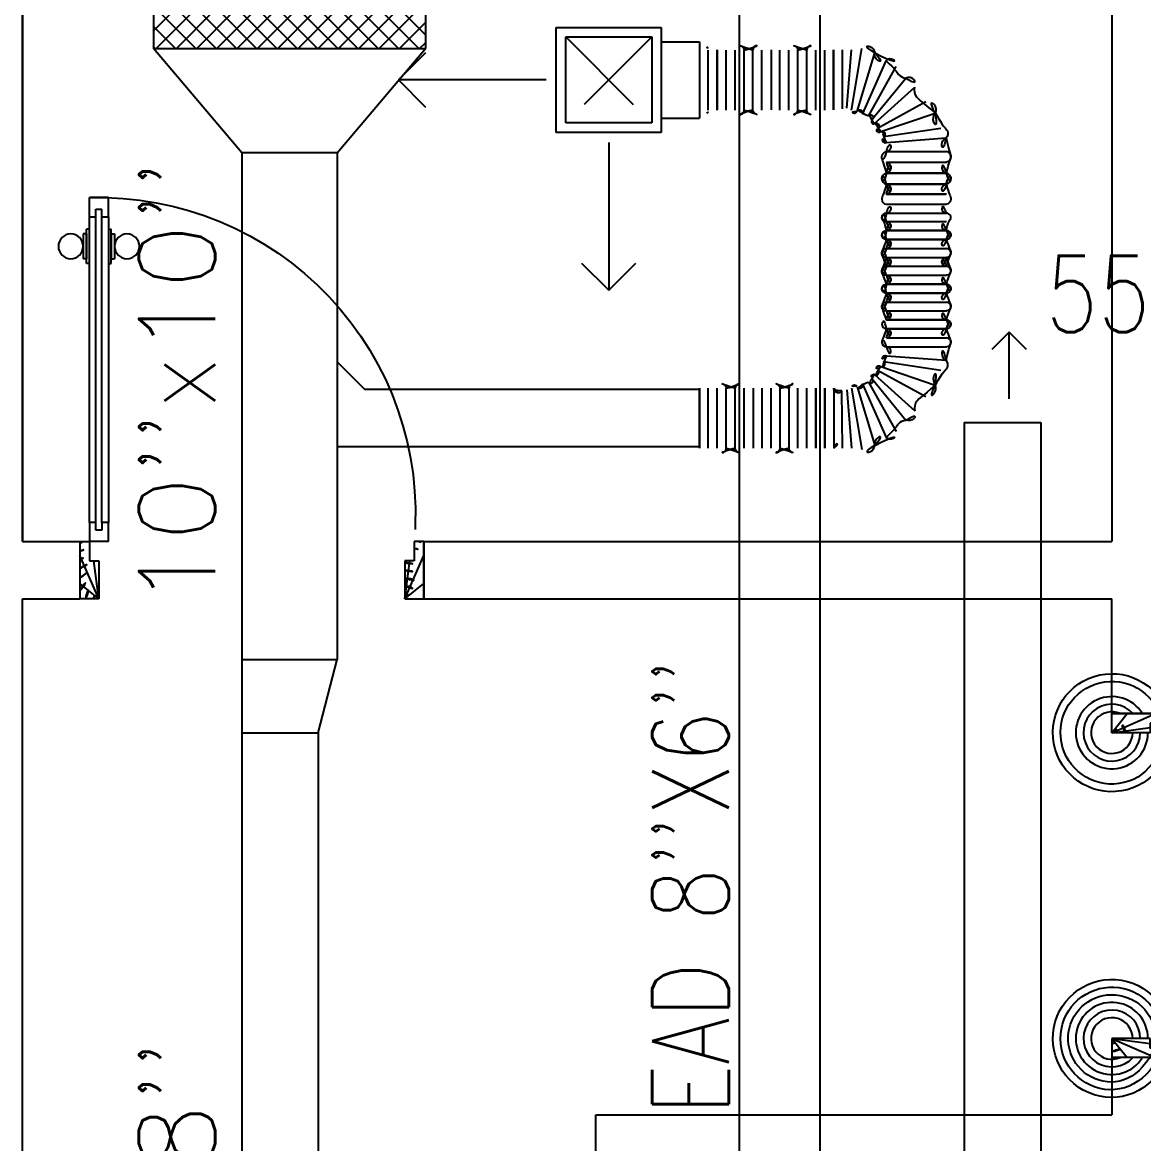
# Model space of a CAD drawing. Extents: x 417866230.2 to 417866327.8, y 43498045.5 to 43498135.4.
# Drawn here: x 417866263.472 to 417866266.405, y 43498117.178 to 43498120.112 of the extents above; entities that cross this region are included whole.
import ezdxf

# ---------------------------------------------------------------- set-up
doc = ezdxf.new("R2010")
doc.units = 0
doc.header["$MEASUREMENT"] = 0
doc.linetypes.add('HIDDEN', pattern=[0.375, 0.25, -0.125])
doc.layers.get('0').update_dxf_attribs({"linetype": 'CONTINUOUS'})
for name, color, linetype in [('DOOR', 9, 'CONTINUOUS'), ('DOOR-DIM', 9, 'CONTINUOUS'), ('DUCT', 6, 'CONTINUOUS'), ('EXDUCT', 10, 'CONTINUOUS'), ('FCU', 6, 'CONTINUOUS'), ('M-AC-FLEX', 3, 'CONTINUOUS'), ('M-EGU.', 2, 'CONTINUOUS'), ('SCD', 2, 'CONTINUOUS'), ('WALL', 4, 'CONTINUOUS')]:
    doc.layers.add(name, color=color, linetype=linetype)
doc.styles.add('ROMANS', font='ROMANS.shx', dxfattribs={"width": 0.6})

# ---------------------------------------------------------------- blocks, each defined once
blk = doc.blocks.new('DOOR90')
at = {"layer": 'DOOR', "color": 7, "linetype": 'ByBlock'}
for p, q in [((-150, 0), (0, 0)), ((-150, 0), (-150, -25)), ((0, -50), (-113.7, 0)), ((0, -50), (-40.1, 0)), ((0, -50), (0, 0)), ((-1000, -25), (-1050, -25)), ((-1050, -75), (-1050, -25)), ((-1050, -25), (-1050, -75)), ((-1000, -25), (-1000, -42)), ((-877.6, -17.8), (-967.6, -17.8)), ((-967.6, -25), (-967.6, -17.8)), ((-955, -8.8), (-890.2, -8.8)), ((-955, -17.8), (-955, -8.8)), ((-955, -17.8), (-890.2, -17.8)), ((-890.2, -17.8), (-890.2, -8.8)), ((-877.6, -25), (-877.6, -17.8)), ((-200, -25), (-150, -25)), ((-200, -42), (-200, -25)), ((-150, -25), (-100, -25)), ((-150, -75), (-150, -25)), ((-100, -25), (-100, -50)), ((-1000, -42), (-1020, -42)), ((-1020, -42), (-1020, -58)), ((-1000, -58), (-1020, -58)), ((-1000, -58), (-1000, -75)), ((-180, -42), (-200, -42)), ((-200, -58), (-180, -58)), ((-200, -75), (-200, -58)), ((-180, -58), (-180, -42)), ((0, -50), (-100, -36.6)), ((-100, -50), (0, -50)), ((-1000, -75), (-1050, -75)), ((-967.6, -75), (-967.6, -82.2)), ((-877.6, -82.2), (-967.6, -82.2)), ((-955, -82.2), (-890.2, -82.2)), ((-955, -82.2), (-955, -91.2)), ((-890.2, -82.2), (-890.2, -91.2)), ((-877.6, -75), (-877.6, -82.2)), ((-150, -75), (-200, -75)), ((-955, -91.2), (-890.2, -91.2)), ((0, -850), (-113.7, -900)), ((-100, -875), (-100, -850)), ((0, -850), (-100, -863.4)), ((-100, -850), (0, -850)), ((0, -850), (-40.1, -900)), ((0, -850), (0, -900)), ((-150, -875), (-100, -875)), ((-150, -900), (-150, -875)), ((-150, -900), (0, -900)), ((0, -900), (-150, -900))]:
    blk.add_line(p, q, dxfattribs=at)
at = {"layer": 'DOOR', "linetype": 'ByBlock'}
for p, q in [((-200, -25), (-1000, -25)), ((-200, -42), (-1000, -42)), ((-200, -58), (-1000, -58)), ((-1000, -75), (-200, -75))]:
    blk.add_line(p, q, dxfattribs=at)
at = {"layer": 'DOOR', "color": 7, "linetype": 'ByBlock'}
for centre in [(-922.6, 23.5), (-922.6, -123.5)]:
    blk.add_circle(centre, 32.4, dxfattribs=at)
for centre, radius, start, end in [((0, -50), 154.4, 161.1053, 166.2858), ((0, -50), 94.4, 148.0182, 180), ((0, -50), 134.4, 158.1598, 169.28), ((0, -50), 114.4, 154.0838, 167.3774), ((0, -50), 74.4, 137.7764, 180), ((0, -50), 54.4, 113.2074, 180), ((0, -50), 34.4, 90, 180), ((0, -50), 14.4, 90, 180), ((0, -850), 94.4, 180, 211.9818), ((0, -850), 74.4, 180, 222.2236), ((0, -850), 54.4, 180, 246.7926), ((0, -850), 34.4, 180, 270), ((0, -850), 14.4, 180, 270), ((0, -850), 134.4, 190.72, 201.8402), ((0, -850), 154.4, 193.7142, 198.8947)]:
    blk.add_arc(centre, radius, start, end, dxfattribs=at)
at = {"layer": 'DOOR', "linetype": 'HIDDEN', "ltscale": 0.5}
blk.add_arc((-222.2, -50), 828.2, 178.2701, 275.003, dxfattribs=at)
blk = doc.blocks.new('*X118')
at = {"color": 0}
for p, q in [((23911.7, -1650.2), (23966, -1595.9)), ((23911.7, -1597.2), (23912.9, -1595.9)), ((23919, -1695.9), (24019, -1595.9)), ((24022.8, -1695.9), (23922.8, -1595.9)), ((23972, -1695.9), (24072, -1595.9)), ((24075.9, -1695.9), (23975.9, -1595.9)), ((24025.1, -1695.9), (24125.1, -1595.9)), ((24128.9, -1695.9), (24028.9, -1595.9)), ((24078.1, -1695.9), (24178.1, -1595.9)), ((24181.9, -1695.9), (24081.9, -1595.9)), ((24131.1, -1695.9), (24231.1, -1595.9)), ((24235, -1695.9), (24135, -1595.9)), ((24184.2, -1695.9), (24284.2, -1595.9)), ((24288, -1695.9), (24188, -1595.9)), ((24237.2, -1695.9), (24337.2, -1595.9)), ((24341, -1695.9), (24241, -1595.9)), ((24290.2, -1695.9), (24390.2, -1595.9)), ((24394.1, -1695.9), (24294.1, -1595.9)), ((24343.3, -1695.9), (24443.3, -1595.9)), ((24447.1, -1695.9), (24347.1, -1595.9)), ((24396.3, -1695.9), (24496.3, -1595.9)), ((24500.1, -1695.9), (24400.1, -1595.9)), ((24449.3, -1695.9), (24549.3, -1595.9)), ((24553.2, -1695.9), (24453.2, -1595.9)), ((24502.4, -1695.9), (24602.4, -1595.9)), ((24606.2, -1695.9), (24506.2, -1595.9)), ((24623.7, -1660.4), (24559.2, -1595.9)), ((24623.7, -1607.4), (24612.3, -1595.9)), ((23969.8, -1695.9), (23911.7, -1637.8)), ((24555.4, -1695.9), (24623.7, -1627.6)), ((23916.8, -1695.9), (23911.7, -1690.9)), ((24608.4, -1695.9), (24623.7, -1680.7))]:
    blk.add_line(p, q, dxfattribs=at)

msp = doc.modelspace()

# ---------------------------------------------------------------- linework, layer by layer
at = {"layer": 'DUCT'}
for p, q in [((417866264.0456, 43498119.7705), (417866263.8146, 43498120.0432)), ((417866264.2956, 43498119.7705), (417866264.5266, 43498120.0432)), ((417866264.2956, 43498119.7705), (417866264.0456, 43498119.7705)), ((417866265.9359, 43498119.0649), (417866265.9359, 43498111.0141)), ((417866265.9359, 43498119.0649), (417866266.1359, 43498119.0649)), ((417866266.1359, 43498119.0649), (417866266.1359, 43498111.0141))]:
    msp.add_line(p, q, dxfattribs=at)
at = {"layer": 'DUCT', "linetype": 'Continuous'}
for p, q in [((417866264.0456, 43498119.7705), (417866264.0456, 43498116.2791)), ((417866264.2956, 43498119.7705), (417866264.2956, 43498118.4444)), ((417866264.2956, 43498119.2231), (417866264.3675, 43498119.1511)), ((417866265.243, 43498119.1511), (417866264.3675, 43498119.1511)), ((417866265.243, 43498119.0011), (417866265.243, 43498119.1511)), ((417866265.243, 43498119.0011), (417866264.2956, 43498119.0011)), ((417866264.0456, 43498118.4444), (417866264.2956, 43498118.4444)), ((417866264.2456, 43498118.2526), (417866264.2956, 43498118.4444)), ((417866264.0456, 43498118.2526), (417866264.2456, 43498118.2526)), ((417866264.2456, 43498118.2526), (417866264.2456, 43498116.2791))]:
    msp.add_line(p, q, dxfattribs=at)
at = {"layer": 'EXDUCT', "linetype": 'Continuous'}
for p, q in [((417866265.5579, 43498121.0543), (417866265.5579, 43498112.4316)), ((417866265.3479, 43498112.4316), (417866265.3479, 43498120.9543))]:
    msp.add_line(p, q, dxfattribs=at)
at = {"layer": 'FCU', "color": 3}
for p, q in [((417866263.8146, 43498120.1682), (417866263.8146, 43498120.0432)), ((417866264.5266, 43498120.1682), (417866264.5266, 43498120.0432)), ((417866263.8146, 43498120.0432), (417866264.5266, 43498120.0432))]:
    msp.add_line(p, q, dxfattribs=at)
at = {"layer": 'M-AC-FLEX', "color": 11}
for p, q in [((417866265.2661, 43498119.8822), (417866265.2661, 43498120.0392)), ((417866265.2661, 43498119.8822), (417866265.2661, 43498120.0392)), ((417866265.2661, 43498119.8822), (417866265.2661, 43498120.0392)), ((417866265.2661, 43498119.8822), (417866265.2661, 43498120.0392)), ((417866265.2661, 43498119.8822), (417866265.2661, 43498120.0392)), ((417866265.2661, 43498119.8822), (417866265.2661, 43498120.0392)), ((417866265.2661, 43498119.8822), (417866265.2661, 43498120.0392)), ((417866265.2661, 43498119.8822), (417866265.2661, 43498120.0392)), ((417866265.2896, 43498119.8824), (417866265.2896, 43498120.0394)), ((417866265.2896, 43498120.0394), (417866265.2896, 43498119.8824)), ((417866265.2896, 43498119.8822), (417866265.2896, 43498120.0392)), ((417866265.3126, 43498119.8822), (417866265.3126, 43498120.0392)), ((417866265.3361, 43498119.8822), (417866265.3361, 43498120.0392)), ((417866265.3596, 43498119.8822), (417866265.3596, 43498120.0392)), ((417866265.3596, 43498119.8822), (417866265.3596, 43498120.0392)), ((417866265.3596, 43498119.8822), (417866265.3596, 43498120.0392)), ((417866265.3596, 43498119.8822), (417866265.3596, 43498120.0392)), ((417866265.3596, 43498119.8822), (417866265.3596, 43498120.0392)), ((417866265.3596, 43498119.8822), (417866265.3596, 43498120.0392)), ((417866265.3596, 43498119.8822), (417866265.3596, 43498120.0392)), ((417866265.3596, 43498119.8822), (417866265.3596, 43498120.0392)), ((417866265.383, 43498119.8822), (417866265.383, 43498120.0392)), ((417866265.383, 43498119.8822), (417866265.383, 43498120.0392)), ((417866265.383, 43498119.8822), (417866265.383, 43498120.0392)), ((417866265.383, 43498119.8822), (417866265.383, 43498120.0392)), ((417866265.383, 43498119.8822), (417866265.383, 43498120.0392)), ((417866265.383, 43498119.8822), (417866265.383, 43498120.0392)), ((417866265.383, 43498119.8822), (417866265.383, 43498120.0392)), ((417866265.383, 43498119.8822), (417866265.383, 43498120.0392)), ((417866265.4065, 43498119.8822), (417866265.4065, 43498120.0392)), ((417866265.4304, 43498120.0394), (417866265.4304, 43498119.8824)), ((417866265.4534, 43498119.8822), (417866265.4534, 43498120.0392)), ((417866265.4769, 43498119.8822), (417866265.4769, 43498120.0392)), ((417866265.5003, 43498119.8822), (417866265.5003, 43498120.0392)), ((417866265.5003, 43498119.8822), (417866265.5003, 43498120.0392)), ((417866265.5003, 43498119.8822), (417866265.5003, 43498120.0392)), ((417866265.5003, 43498119.8822), (417866265.5003, 43498120.0392)), ((417866265.5003, 43498119.8822), (417866265.5003, 43498120.0392)), ((417866265.5003, 43498119.8822), (417866265.5003, 43498120.0392)), ((417866265.5003, 43498119.8822), (417866265.5003, 43498120.0392)), ((417866265.5003, 43498119.8822), (417866265.5003, 43498120.0392)), ((417866265.5238, 43498119.8822), (417866265.5238, 43498120.0392)), ((417866265.5238, 43498119.8822), (417866265.5238, 43498120.0392)), ((417866265.5238, 43498119.8822), (417866265.5238, 43498120.0392)), ((417866265.5238, 43498119.8822), (417866265.5238, 43498120.0392)), ((417866265.5238, 43498119.8822), (417866265.5238, 43498120.0392)), ((417866265.5238, 43498119.8822), (417866265.5238, 43498120.0392)), ((417866265.5238, 43498119.8822), (417866265.5238, 43498120.0392)), ((417866265.5238, 43498119.8822), (417866265.5238, 43498120.0392)), ((417866265.5473, 43498119.8822), (417866265.5473, 43498120.0392)), ((417866265.5707, 43498119.8822), (417866265.5707, 43498120.0392)), ((417866265.5938, 43498119.8824), (417866265.5938, 43498120.0394)), ((417866265.5938, 43498120.0394), (417866265.5938, 43498119.8824)), ((417866265.6172, 43498119.8858), (417866265.6172, 43498120.0394)), ((417866265.6287, 43498119.8869), (417866265.6411, 43498120.0394)), ((417866265.641, 43498119.882), (417866265.668, 43498120.0433)), ((417866265.6556, 43498119.8789), (417866265.7015, 43498120.032)), ((417866265.6702, 43498119.8735), (417866265.731, 43498120.0114)), ((417866265.6854, 43498119.8664), (417866265.7575, 43498119.996)), ((417866265.6952, 43498119.858), (417866265.7833, 43498119.966)), ((417866265.701, 43498119.8469), (417866265.8068, 43498119.9419)), ((417866265.7091, 43498119.8351), (417866265.8355, 43498119.9045)), ((417866265.7171, 43498119.8258), (417866265.8597, 43498119.8742)), ((417866265.7243, 43498119.813), (417866265.8742, 43498119.835)), ((417866265.732, 43498119.7974), (417866265.8882, 43498119.8094)), ((417866265.732, 43498119.774), (417866265.889, 43498119.774)), ((417866265.732, 43498119.7455), (417866265.889, 43498119.7455)), ((417866265.732, 43498119.7173), (417866265.889, 43498119.7173)), ((417866265.732, 43498119.7173), (417866265.889, 43498119.7173)), ((417866265.732, 43498119.7173), (417866265.889, 43498119.7173)), ((417866265.8892, 43498119.7173), (417866265.7322, 43498119.7173)), ((417866265.8892, 43498119.7173), (417866265.7322, 43498119.7173)), ((417866265.732, 43498119.6882), (417866265.889, 43498119.6882)), ((417866265.732, 43498119.6882), (417866265.889, 43498119.6882)), ((417866265.8892, 43498119.6882), (417866265.7322, 43498119.6882)), ((417866265.8892, 43498119.6882), (417866265.7322, 43498119.6882)), ((417866265.7318, 43498119.6625), (417866265.8888, 43498119.6625)), ((417866265.7318, 43498119.6625), (417866265.8888, 43498119.6625)), ((417866265.889, 43498119.6625), (417866265.732, 43498119.6625)), ((417866265.889, 43498119.6625), (417866265.732, 43498119.6625)), ((417866265.732, 43498119.6357), (417866265.889, 43498119.6357)), ((417866265.732, 43498119.6357), (417866265.889, 43498119.6357)), ((417866265.732, 43498119.6123), (417866265.889, 43498119.6123)), ((417866265.732, 43498119.6123), (417866265.889, 43498119.6123)), ((417866265.732, 43498119.5903), (417866265.889, 43498119.5903)), ((417866265.732, 43498119.5903), (417866265.889, 43498119.5903)), ((417866265.732, 43498119.5668), (417866265.889, 43498119.5668)), ((417866265.732, 43498119.5668), (417866265.889, 43498119.5668)), ((417866265.8892, 43498119.5668), (417866265.7322, 43498119.5668)), ((417866265.8892, 43498119.5668), (417866265.7322, 43498119.5668)), ((417866265.732, 43498119.5438), (417866265.889, 43498119.5438)), ((417866265.732, 43498119.5438), (417866265.889, 43498119.5438)), ((417866265.8892, 43498119.5438), (417866265.7322, 43498119.5438)), ((417866265.8892, 43498119.5438), (417866265.7322, 43498119.5438)), ((417866265.732, 43498119.5203), (417866265.889, 43498119.5203)), ((417866265.732, 43498119.5203), (417866265.889, 43498119.5203)), ((417866265.732, 43498119.4968), (417866265.889, 43498119.4968)), ((417866265.732, 43498119.4968), (417866265.889, 43498119.4968)), ((417866265.732, 43498119.4734), (417866265.889, 43498119.4734)), ((417866265.732, 43498119.4734), (417866265.889, 43498119.4734)), ((417866265.732, 43498119.4499), (417866265.889, 43498119.4499)), ((417866265.732, 43498119.4499), (417866265.889, 43498119.4499)), ((417866265.732, 43498119.4264), (417866265.889, 43498119.4264)), ((417866265.732, 43498119.4264), (417866265.889, 43498119.4264)), ((417866265.8892, 43498119.4264), (417866265.7322, 43498119.4264)), ((417866265.8892, 43498119.4264), (417866265.7322, 43498119.4264)), ((417866265.732, 43498119.4034), (417866265.889, 43498119.4034)), ((417866265.732, 43498119.4034), (417866265.889, 43498119.4034)), ((417866265.732, 43498119.3799), (417866265.889, 43498119.3799)), ((417866265.732, 43498119.3799), (417866265.889, 43498119.3799)), ((417866265.8892, 43498119.4034), (417866265.7322, 43498119.4034)), ((417866265.8892, 43498119.4034), (417866265.7322, 43498119.4034)), ((417866265.732, 43498119.3565), (417866265.889, 43498119.3565)), ((417866265.732, 43498119.3565), (417866265.889, 43498119.3565)), ((417866265.732, 43498119.333), (417866265.889, 43498119.333)), ((417866265.8892, 43498119.333), (417866265.7322, 43498119.333)), ((417866265.732, 43498119.3099), (417866265.889, 43498119.3099)), ((417866265.8892, 43498119.3099), (417866265.7322, 43498119.3099)), ((417866265.732, 43498119.2865), (417866265.889, 43498119.2865)), ((417866265.732, 43498119.263), (417866265.889, 43498119.263)), ((417866265.732, 43498119.2396), (417866265.8882, 43498119.2276)), ((417866265.7171, 43498119.2112), (417866265.8597, 43498119.1628)), ((417866265.7243, 43498119.224), (417866265.8742, 43498119.202)), ((417866265.6952, 43498119.1789), (417866265.7833, 43498119.071)), ((417866265.701, 43498119.1901), (417866265.8068, 43498119.0951)), ((417866265.7091, 43498119.2019), (417866265.8355, 43498119.1325)), ((417866265.243, 43498118.9976), (417866265.243, 43498119.1546)), ((417866265.243, 43498119.1546), (417866265.243, 43498118.9976)), ((417866265.2661, 43498118.9974), (417866265.2661, 43498119.1544)), ((417866265.2896, 43498118.9974), (417866265.2896, 43498119.1544)), ((417866265.313, 43498118.9974), (417866265.313, 43498119.1544)), ((417866265.313, 43498118.9974), (417866265.313, 43498119.1544)), ((417866265.313, 43498118.9974), (417866265.313, 43498119.1544)), ((417866265.313, 43498118.9974), (417866265.313, 43498119.1544)), ((417866265.313, 43498118.9974), (417866265.313, 43498119.1544)), ((417866265.313, 43498118.9974), (417866265.313, 43498119.1544)), ((417866265.313, 43498118.9974), (417866265.313, 43498119.1544)), ((417866265.313, 43498118.9974), (417866265.313, 43498119.1544)), ((417866265.3365, 43498118.9974), (417866265.3365, 43498119.1544)), ((417866265.3365, 43498118.9974), (417866265.3365, 43498119.1544)), ((417866265.3365, 43498118.9974), (417866265.3365, 43498119.1544)), ((417866265.3365, 43498118.9974), (417866265.3365, 43498119.1544)), ((417866265.3365, 43498118.9974), (417866265.3365, 43498119.1544)), ((417866265.3365, 43498118.9974), (417866265.3365, 43498119.1544)), ((417866265.3365, 43498118.9974), (417866265.3365, 43498119.1544)), ((417866265.3365, 43498118.9974), (417866265.3365, 43498119.1544)), ((417866265.3599, 43498118.9974), (417866265.3599, 43498119.1544)), ((417866265.3838, 43498119.1546), (417866265.3838, 43498118.9976)), ((417866265.4069, 43498118.9974), (417866265.4069, 43498119.1544)), ((417866265.4303, 43498118.9974), (417866265.4303, 43498119.1544)), ((417866265.4538, 43498118.9974), (417866265.4538, 43498119.1544)), ((417866265.4538, 43498118.9974), (417866265.4538, 43498119.1544)), ((417866265.4538, 43498118.9974), (417866265.4538, 43498119.1544)), ((417866265.4538, 43498118.9974), (417866265.4538, 43498119.1544)), ((417866265.4538, 43498118.9974), (417866265.4538, 43498119.1544)), ((417866265.4538, 43498118.9974), (417866265.4538, 43498119.1544)), ((417866265.4538, 43498118.9974), (417866265.4538, 43498119.1544)), ((417866265.4538, 43498118.9974), (417866265.4538, 43498119.1544)), ((417866265.4773, 43498118.9974), (417866265.4773, 43498119.1544)), ((417866265.4773, 43498118.9974), (417866265.4773, 43498119.1544)), ((417866265.4773, 43498118.9974), (417866265.4773, 43498119.1544)), ((417866265.4773, 43498118.9974), (417866265.4773, 43498119.1544)), ((417866265.4773, 43498118.9974), (417866265.4773, 43498119.1544)), ((417866265.4773, 43498118.9974), (417866265.4773, 43498119.1544)), ((417866265.4773, 43498118.9974), (417866265.4773, 43498119.1544)), ((417866265.4773, 43498118.9974), (417866265.4773, 43498119.1544)), ((417866265.5007, 43498118.9974), (417866265.5007, 43498119.1544)), ((417866265.5242, 43498118.9974), (417866265.5242, 43498119.1544)), ((417866265.5472, 43498118.9976), (417866265.5472, 43498119.1546)), ((417866265.5472, 43498119.1546), (417866265.5472, 43498118.9976)), ((417866265.5707, 43498119.1546), (417866265.5707, 43498118.9976)), ((417866265.5707, 43498118.9976), (417866265.5707, 43498119.1546)), ((417866265.5942, 43498119.1546), (417866265.5942, 43498118.9976)), ((417866265.6176, 43498118.9976), (417866265.6156, 43498119.148)), ((417866265.6287, 43498119.1501), (417866265.6411, 43498118.9976)), ((417866265.641, 43498119.155), (417866265.668, 43498118.9937)), ((417866265.6556, 43498119.1581), (417866265.7015, 43498119.005)), ((417866265.6702, 43498119.1634), (417866265.731, 43498119.0256)), ((417866265.6854, 43498119.1706), (417866265.7575, 43498119.041))]:
    msp.add_line(p, q, dxfattribs=at)
at = {"layer": 'M-AC-FLEX'}
for points in [[(417866265.2896, 43498120.0392, -1.002257), (417866265.2661, 43498120.0392, 0.879662), (417866265.243, 43498120.0421, 0.879662)], [(417866265.2625, 43498120.0476, -0.204245), (417866265.2661, 43498120.0392)], [(417866265.2625, 43498120.0476, -0.204245), (417866265.2661, 43498120.0392)], [(417866265.2661, 43498120.0392, 1), (417866265.2896, 43498120.0392, -0.000001), (417866265.2896, 43498120.0392, -0.000001)], [(417866265.383, 43498120.0392, -1), (417866265.3596, 43498120.0392, 1), (417866265.3361, 43498120.0392, -1), (417866265.3126, 43498120.0392, 1.018005), (417866265.2896, 43498120.0392)], [(417866265.2896, 43498120.0398, 0.004461), (417866265.2896, 43498120.0396)], [(417866265.2896, 43498120.0394, -0.008756), (417866265.2896, 43498120.0398, -0.008756)], [(417866265.383, 43498120.0392, -1), (417866265.3596, 43498120.0392, 0.67797), (417866265.3393, 43498120.0472, 0.67797)], [(417866265.383, 43498120.0392, -1), (417866265.3596, 43498120.0392, 0.204245), (417866265.356, 43498120.0476, 0.204245)], [(417866265.356, 43498120.0476, -0.204245), (417866265.3596, 43498120.0392)], [(417866265.383, 43498120.0392, -1), (417866265.3596, 43498120.0392, 0.204245), (417866265.356, 43498120.0476, 0.204245)], [(417866265.356, 43498120.0476, -0.204245), (417866265.3596, 43498120.0392)], [(417866265.383, 43498120.0392, -1), (417866265.3596, 43498120.0392, 0.204245), (417866265.356, 43498120.0476, 0.204245)], [(417866265.383, 43498120.0392, -1), (417866265.3596, 43498120.0392, 0.204245), (417866265.356, 43498120.0476, 0.204245)], [(417866265.3596, 43498120.0392, 1), (417866265.383, 43498120.0392, -1), (417866265.4065, 43498120.0392, 0.983629), (417866265.4303, 43498120.0392, -1.018005), (417866265.4534, 43498120.0392)], [(417866265.3596, 43498120.0392, 1), (417866265.383, 43498120.0392, -0.67797), (417866265.4033, 43498120.0472, -0.67797)], [(417866265.3596, 43498120.0392, 1), (417866265.383, 43498120.0392, -0.204245), (417866265.3866, 43498120.0476, -0.204245)], [(417866265.3596, 43498120.0392, 1), (417866265.383, 43498120.0392, -0.204245), (417866265.3866, 43498120.0476, -0.204245)], [(417866265.3596, 43498120.0392, 1), (417866265.383, 43498120.0392, -0.204245), (417866265.3866, 43498120.0476, -0.204245)], [(417866265.3596, 43498120.0392, 1), (417866265.383, 43498120.0392, -0.204245), (417866265.3866, 43498120.0476, -0.204245)], [(417866265.3596, 43498120.0392, 1.001128), (417866265.383, 43498120.0392)], [(417866265.383, 43498120.0392, -1.001128), (417866265.3596, 43498120.0392)], [(417866265.3866, 43498120.0476, 0.204245), (417866265.383, 43498120.0392)], [(417866265.3866, 43498120.0476, 0.204245), (417866265.383, 43498120.0392)], [(417866265.5238, 43498120.0392, -1), (417866265.5003, 43498120.0392, 1), (417866265.4769, 43498120.0392, -1), (417866265.4534, 43498120.0392, 0.008923), (417866265.4534, 43498120.0396, 0.008923)], [(417866265.5238, 43498120.0392, -1), (417866265.5003, 43498120.0392, 0.67797), (417866265.4801, 43498120.0472, 0.67797)], [(417866265.5238, 43498120.0392, -1), (417866265.5003, 43498120.0392, 0.204245), (417866265.4967, 43498120.0476, 0.204245)], [(417866265.5238, 43498120.0392, -1), (417866265.5003, 43498120.0392, 0.204245), (417866265.4967, 43498120.0476, 0.204245)], [(417866265.5238, 43498120.0392, -1), (417866265.5003, 43498120.0392, 0.204245), (417866265.4967, 43498120.0476, 0.204245)], [(417866265.4967, 43498120.0476, -0.204245), (417866265.5003, 43498120.0392)], [(417866265.5238, 43498120.0392, -1), (417866265.5003, 43498120.0392, 0.204245), (417866265.4967, 43498120.0476, 0.204245)], [(417866265.4967, 43498120.0476, -0.204245), (417866265.5003, 43498120.0392)], [(417866265.5003, 43498120.0392, 1), (417866265.5238, 43498120.0392, -1), (417866265.5473, 43498120.0392, 1), (417866265.5707, 43498120.0392, -1.018005), (417866265.5938, 43498120.0392)], [(417866265.5003, 43498120.0392, 1), (417866265.5238, 43498120.0392, -0.67797), (417866265.544, 43498120.0472, -0.67797)], [(417866265.5003, 43498120.0392, 1), (417866265.5238, 43498120.0392, -0.204245), (417866265.5274, 43498120.0476, -0.204245)], [(417866265.5003, 43498120.0392, 1), (417866265.5238, 43498120.0392, -0.204245), (417866265.5274, 43498120.0476, -0.204245)], [(417866265.5003, 43498120.0392, 1), (417866265.5238, 43498120.0392, -0.204245), (417866265.5274, 43498120.0476, -0.204245)], [(417866265.5003, 43498120.0392, 1), (417866265.5238, 43498120.0392, -0.204245), (417866265.5274, 43498120.0476, -0.204245)], [(417866265.5238, 43498120.0392, -1.001128), (417866265.5003, 43498120.0392)], [(417866265.5003, 43498120.0392, 1.001128), (417866265.5238, 43498120.0392)], [(417866265.5274, 43498120.0476, 0.204245), (417866265.5238, 43498120.0392)], [(417866265.5274, 43498120.0476, 0.204245), (417866265.5238, 43498120.0392)], [(417866265.6172, 43498120.0394, -0.989712), (417866265.5938, 43498120.0428)], [(417866265.5938, 43498120.0398, -0.004461), (417866265.5938, 43498120.0396)], [(417866265.5938, 43498120.0394, 0.008756), (417866265.5938, 43498120.0398, 0.008756)], [(417866265.668, 43498120.043, -0.575939), (417866265.6411, 43498120.0394, 0.984764), (417866265.6173, 43498120.0393)], [(417866265.7015, 43498120.032, 0.665042), (417866265.668, 43498120.0433)], [(417866265.7015, 43498120.032, 0.652763), (417866265.731, 43498120.0114, -0.764077), (417866265.7575, 43498119.996, 0.428567), (417866265.7833, 43498119.966, -0.696093), (417866265.8068, 43498119.9419)], [(417866265.8597, 43498119.8742, 0.604437), (417866265.8355, 43498119.9045, -0.497993), (417866265.8068, 43498119.9419)], [(417866265.2896, 43498119.8822, 1.002257), (417866265.2661, 43498119.8822, -0.879662), (417866265.243, 43498119.8792, -0.879662)], [(417866265.2625, 43498119.8737, 0.204245), (417866265.2661, 43498119.8822)], [(417866265.2625, 43498119.8737, 0.204245), (417866265.2661, 43498119.8822)], [(417866265.2896, 43498119.8824, 0.999838), (417866265.3126, 43498119.882)], [(417866265.383, 43498119.8822, 1), (417866265.3596, 43498119.8822, -1), (417866265.3361, 43498119.8822, 1), (417866265.3126, 43498119.8822, -0.008922), (417866265.3126, 43498119.8818, -0.008922)], [(417866265.383, 43498119.8822, 1), (417866265.3596, 43498119.8822, -0.67797), (417866265.3393, 43498119.8741, -0.67797)], [(417866265.383, 43498119.8822, 1), (417866265.3596, 43498119.8822, -0.204245), (417866265.356, 43498119.8737, -0.204245)], [(417866265.383, 43498119.8822, 1), (417866265.3596, 43498119.8822, -0.204245), (417866265.356, 43498119.8737, -0.204245)], [(417866265.383, 43498119.8822, 1), (417866265.3596, 43498119.8822, -0.204245), (417866265.356, 43498119.8737, -0.204245)], [(417866265.383, 43498119.8822, 1), (417866265.3596, 43498119.8822, -0.204245), (417866265.356, 43498119.8737, -0.204245)], [(417866265.356, 43498119.8737, 0.204245), (417866265.3596, 43498119.8822)], [(417866265.356, 43498119.8737, 0.204245), (417866265.3596, 43498119.8822)], [(417866265.3596, 43498119.8822, -1), (417866265.383, 43498119.8822, 0.204245), (417866265.3866, 43498119.8737, 0.204245)], [(417866265.3596, 43498119.8822, -1.000797), (417866265.383, 43498119.8822, 0.000001), (417866265.383, 43498119.8822, 0.000001)], [(417866265.3596, 43498119.8822, -1), (417866265.383, 43498119.8822, 0.204245), (417866265.3866, 43498119.8737, 0.204245)], [(417866265.3596, 43498119.8822, -1), (417866265.383, 43498119.8822, 1), (417866265.4065, 43498119.8822, -1), (417866265.4299, 43498119.8822, 0.008922), (417866265.4299, 43498119.8818, 0.008922)], [(417866265.3596, 43498119.8822, -1), (417866265.383, 43498119.8822, 0.204245), (417866265.3866, 43498119.8737, 0.204245)], [(417866265.383, 43498119.8822, 1.000797), (417866265.3596, 43498119.8822, -0.000001), (417866265.3596, 43498119.8822, -0.000001)], [(417866265.3596, 43498119.8822, -1), (417866265.383, 43498119.8822, 0.204245), (417866265.3866, 43498119.8737, 0.204245)], [(417866265.3596, 43498119.8822, -1), (417866265.383, 43498119.8822, 0.67797), (417866265.4033, 43498119.8741, 0.67797)], [(417866265.3866, 43498119.8737, -0.204245), (417866265.383, 43498119.8822)], [(417866265.3866, 43498119.8737, -0.204245), (417866265.383, 43498119.8822)], [(417866265.4304, 43498119.8824, 0.999838), (417866265.4534, 43498119.882)], [(417866265.4304, 43498119.882, -0.004461), (417866265.4304, 43498119.8822)], [(417866265.453, 43498119.882, 0.004461), (417866265.453, 43498119.8822)], [(417866265.5238, 43498119.8822, 1), (417866265.5003, 43498119.8822, -1), (417866265.4769, 43498119.8822, 1), (417866265.4534, 43498119.8822, -0.008922), (417866265.4534, 43498119.8818, -0.008922)], [(417866265.5238, 43498119.8822, 1), (417866265.5003, 43498119.8822, -0.67797), (417866265.4801, 43498119.8741, -0.67797)], [(417866265.5238, 43498119.8822, 1), (417866265.5003, 43498119.8822, -0.204245), (417866265.4967, 43498119.8737, -0.204245)], [(417866265.5238, 43498119.8822, 1), (417866265.5003, 43498119.8822, -0.204245), (417866265.4967, 43498119.8737, -0.204245)], [(417866265.5238, 43498119.8822, 1), (417866265.5003, 43498119.8822, -0.204245), (417866265.4967, 43498119.8737, -0.204245)], [(417866265.5238, 43498119.8822, 1), (417866265.5003, 43498119.8822, -0.204245), (417866265.4967, 43498119.8737, -0.204245)], [(417866265.4967, 43498119.8737, 0.204245), (417866265.5003, 43498119.8822)], [(417866265.4967, 43498119.8737, 0.204245), (417866265.5003, 43498119.8822)], [(417866265.5003, 43498119.8822, -1), (417866265.5238, 43498119.8822, 1), (417866265.5473, 43498119.8822, -1), (417866265.5707, 43498119.8822, 0.008922), (417866265.5707, 43498119.8818, 0.008922)], [(417866265.5003, 43498119.8822, -1), (417866265.5238, 43498119.8822, 0.204245), (417866265.5274, 43498119.8737, 0.204245)], [(417866265.5238, 43498119.8822, 1.000797), (417866265.5003, 43498119.8822, -0.000001), (417866265.5003, 43498119.8822, -0.000001)], [(417866265.5003, 43498119.8822, -1), (417866265.5238, 43498119.8822, 0.204245), (417866265.5274, 43498119.8737, 0.204245)], [(417866265.5003, 43498119.8822, -1), (417866265.5238, 43498119.8822, 0.67797), (417866265.544, 43498119.8741, 0.67797)], [(417866265.5003, 43498119.8822, -1), (417866265.5238, 43498119.8822, 0.204245), (417866265.5274, 43498119.8737, 0.204245)], [(417866265.5003, 43498119.8822, -1.000797), (417866265.5238, 43498119.8822, 0.000001), (417866265.5238, 43498119.8822, 0.000001)], [(417866265.5003, 43498119.8822, -1), (417866265.5238, 43498119.8822, 0.204245), (417866265.5274, 43498119.8737, 0.204245)], [(417866265.5274, 43498119.8737, -0.204245), (417866265.5238, 43498119.8822)], [(417866265.5274, 43498119.8737, -0.204245), (417866265.5238, 43498119.8822)], [(417866265.5938, 43498119.8824, -0.999838), (417866265.5707, 43498119.882)], [(417866265.6172, 43498119.8858, 0.989712), (417866265.5938, 43498119.8824)], [(417866265.5938, 43498119.882, 0.004461), (417866265.5938, 43498119.8822)], [(417866265.6287, 43498119.8869, -0.725569), (417866265.617, 43498119.8867, -0.724161)], [(417866265.6547, 43498119.8773, -0.78893), (417866265.641, 43498119.8827, 1.030272), (417866265.6287, 43498119.8869)], [(417866265.6854, 43498119.8664, -0.850272), (417866265.6696, 43498119.8704, 1.072461), (417866265.6547, 43498119.8773)], [(417866265.6997, 43498119.8461, -0.698197), (417866265.6952, 43498119.858, 1.180405), (417866265.6854, 43498119.8664)], [(417866265.7171, 43498119.8258, -1.125229), (417866265.7091, 43498119.8351, 1.12511), (417866265.6997, 43498119.8461, 0.893954)], [(417866265.8601, 43498119.8743, 0.562442), (417866265.8742, 43498119.835, -0.803591), (417866265.8882, 43498119.8094)], [(417866265.7323, 43498119.7974, -0.879519), (417866265.7243, 43498119.813, 1.034976), (417866265.7171, 43498119.8258)], [(417866265.732, 43498119.774, 0.987495), (417866265.7323, 43498119.7974, 0.606794)], [(417866265.8882, 43498119.8094, 0.661578), (417866265.889, 43498119.774, -0.825107), (417866265.889, 43498119.7455)], [(417866265.732, 43498119.774, 0.825107), (417866265.732, 43498119.7455)], [(417866265.732, 43498119.7173, 0.830724), (417866265.732, 43498119.7455, -0.825107), (417866265.732, 43498119.774)], [(417866265.889, 43498119.7173, -0.830724), (417866265.889, 43498119.7455, 0.825107), (417866265.889, 43498119.774)], [(417866265.732, 43498119.7455, -0.830724), (417866265.732, 43498119.7173)], [(417866265.7324, 43498119.6882, 0.00451), (417866265.7322, 43498119.6882, -0.805687), (417866265.7322, 43498119.7173)], [(417866265.7324, 43498119.7173, -0.00451), (417866265.7322, 43498119.7173, 0.805687), (417866265.7322, 43498119.6882)], [(417866265.8886, 43498119.6882, -0.00451), (417866265.8888, 43498119.6882, 0.805687), (417866265.8888, 43498119.7173)], [(417866265.8886, 43498119.7173, 0.00451), (417866265.8888, 43498119.7173, -0.805687), (417866265.8888, 43498119.6882)], [(417866265.732, 43498119.6882, -0.913932), (417866265.732, 43498119.6625, 0.876112), (417866265.732, 43498119.6357)], [(417866265.732, 43498119.6625, 0.913932), (417866265.732, 43498119.6882)], [(417866265.889, 43498119.6882, 0.913932), (417866265.889, 43498119.6625, -0.876112), (417866265.889, 43498119.6357)], [(417866265.732, 43498119.6122, 1), (417866265.732, 43498119.6357)], [(417866265.889, 43498119.6122, -1), (417866265.889, 43498119.6357)], [(417866265.732, 43498119.5903, -1.067334), (417866265.732, 43498119.6123)], [(417866265.732, 43498119.6123, 1.067334), (417866265.732, 43498119.5903)], [(417866265.732, 43498119.5668, 1), (417866265.732, 43498119.5903, -1.067334), (417866265.732, 43498119.6123)], [(417866265.732, 43498119.5903, -1), (417866265.732, 43498119.5668)], [(417866265.889, 43498119.5668, -1), (417866265.889, 43498119.5903, 1.066252), (417866265.889, 43498119.6123)], [(417866265.7324, 43498119.5438, 0.00451), (417866265.7322, 43498119.5438, -1.018005), (417866265.7322, 43498119.5668)], [(417866265.7324, 43498119.5668, -0.00451), (417866265.7322, 43498119.5668, 1.018005), (417866265.7322, 43498119.5438)], [(417866265.732, 43498119.5668, 0.412332), (417866265.7437, 43498119.5785, 0.412332)], [(417866265.889, 43498119.5668, -0.412332), (417866265.8773, 43498119.5785, -0.412332)], [(417866265.889, 43498119.5668, 0.00451), (417866265.8892, 43498119.5668, -0.008922), (417866265.8896, 43498119.5668)], [(417866265.889, 43498119.5438, 0.999838), (417866265.8894, 43498119.5668)], [(417866265.889, 43498119.5668, -0.999838), (417866265.8894, 43498119.5438)], [(417866265.889, 43498119.5668, -0.999838), (417866265.8894, 43498119.5438)], [(417866265.889, 43498119.5438, 0.999838), (417866265.8894, 43498119.5668)], [(417866265.8894, 43498119.5668, 0.004461), (417866265.8892, 43498119.5668)], [(417866265.8894, 43498119.5668, 0.004461), (417866265.8892, 43498119.5668)], [(417866265.8892, 43498119.5668, -0.008922), (417866265.8896, 43498119.5668)], [(417866265.732, 43498119.5438, -1), (417866265.732, 43498119.5203, 1), (417866265.732, 43498119.4968)], [(417866265.732, 43498119.5438, -0.412332), (417866265.7437, 43498119.5321, -0.412332)], [(417866265.732, 43498119.5203, 1), (417866265.732, 43498119.5438)], [(417866265.889, 43498119.5438, 0.412332), (417866265.8773, 43498119.5321, 0.412332)], [(417866265.889, 43498119.5438, 1), (417866265.889, 43498119.5203, -1), (417866265.889, 43498119.4968)], [(417866265.889, 43498119.5438, -0.00451), (417866265.8892, 43498119.5438, 0.008922), (417866265.8896, 43498119.5438)], [(417866265.8894, 43498119.5438, -0.004461), (417866265.8892, 43498119.5438)], [(417866265.8892, 43498119.5438, 0.008922), (417866265.8896, 43498119.5438)], [(417866265.8894, 43498119.5438, -0.004461), (417866265.8892, 43498119.5438)], [(417866265.732, 43498119.5203, 1), (417866265.732, 43498119.4968)], [(417866265.732, 43498119.4734, 1), (417866265.732, 43498119.4968, -1), (417866265.732, 43498119.5203)], [(417866265.732, 43498119.4968, -1), (417866265.732, 43498119.5203)], [(417866265.732, 43498119.4968, -1), (417866265.732, 43498119.4734, 1), (417866265.732, 43498119.4499)], [(417866265.889, 43498119.4734, -1), (417866265.889, 43498119.4968, 1), (417866265.889, 43498119.5203)], [(417866265.889, 43498119.4968, 1), (417866265.889, 43498119.4734, -1), (417866265.889, 43498119.4499)], [(417866265.732, 43498119.4499, -1), (417866265.732, 43498119.4734)], [(417866265.732, 43498119.4734, 1), (417866265.732, 43498119.4499)], [(417866265.732, 43498119.4264, 1), (417866265.732, 43498119.4499, -1), (417866265.732, 43498119.4734)], [(417866265.889, 43498119.4264, -1), (417866265.889, 43498119.4499, 1), (417866265.889, 43498119.4734)], [(417866265.732, 43498119.4499, -1), (417866265.732, 43498119.4264)], [(417866265.732, 43498119.4264, 0.412332), (417866265.7437, 43498119.4381, 0.412332)], [(417866265.889, 43498119.4264, -0.412332), (417866265.8773, 43498119.4381, -0.412332)], [(417866265.7324, 43498119.4264, -0.00451), (417866265.7322, 43498119.4264, 1.018005), (417866265.7322, 43498119.4034)], [(417866265.7324, 43498119.4034, 0.00451), (417866265.7322, 43498119.4034, -1.018005), (417866265.7322, 43498119.4264)], [(417866265.889, 43498119.4264, -0.999838), (417866265.8894, 43498119.4034)], [(417866265.889, 43498119.4034, 0.999838), (417866265.8894, 43498119.4264)], [(417866265.889, 43498119.4264, 0.00451), (417866265.8892, 43498119.4264, -0.008922), (417866265.8896, 43498119.4264)], [(417866265.889, 43498119.4034, 0.999838), (417866265.8894, 43498119.4264)], [(417866265.889, 43498119.4264, -0.999838), (417866265.8894, 43498119.4034)], [(417866265.8894, 43498119.4264, 0.004461), (417866265.8892, 43498119.4264)], [(417866265.8892, 43498119.4264, -0.008922), (417866265.8896, 43498119.4264)], [(417866265.8894, 43498119.4264, 0.004461), (417866265.8892, 43498119.4264)], [(417866265.732, 43498119.4034, -1), (417866265.732, 43498119.3799, 1), (417866265.732, 43498119.3565)], [(417866265.732, 43498119.3799, 1), (417866265.732, 43498119.3565)], [(417866265.732, 43498119.333, 1), (417866265.732, 43498119.3565, -1), (417866265.732, 43498119.3799)], [(417866265.732, 43498119.3565, -1), (417866265.732, 43498119.3799)], [(417866265.732, 43498119.3799, 1), (417866265.732, 43498119.4034)], [(417866265.732, 43498119.4034, -0.412332), (417866265.7437, 43498119.3917, -0.412332)], [(417866265.889, 43498119.4034, 1), (417866265.889, 43498119.3799, -1), (417866265.889, 43498119.3565)], [(417866265.889, 43498119.4034, 0.412332), (417866265.8773, 43498119.3917, 0.412332)], [(417866265.889, 43498119.333, -1), (417866265.889, 43498119.3565, 1), (417866265.889, 43498119.3799)], [(417866265.889, 43498119.4034, -0.00451), (417866265.8892, 43498119.4034, 0.008922), (417866265.8896, 43498119.4034)], [(417866265.8894, 43498119.4034, -0.004461), (417866265.8892, 43498119.4034)], [(417866265.8894, 43498119.4034, -0.004461), (417866265.8892, 43498119.4034)], [(417866265.8892, 43498119.4034, 0.008922), (417866265.8896, 43498119.4034)], [(417866265.732, 43498119.3565, -1), (417866265.732, 43498119.333)], [(417866265.7324, 43498119.3099, 0.00451), (417866265.7322, 43498119.3099, -1.018005), (417866265.7322, 43498119.333)], [(417866265.889, 43498119.333, 0.00451), (417866265.8892, 43498119.333, -0.008922), (417866265.8896, 43498119.333)], [(417866265.889, 43498119.3099, 0.999838), (417866265.8894, 43498119.333)], [(417866265.889, 43498119.333, -0.999838), (417866265.8894, 43498119.3099)], [(417866265.8894, 43498119.333, 0.004461), (417866265.8892, 43498119.333)], [(417866265.732, 43498119.3099, -1), (417866265.732, 43498119.2865, 1), (417866265.732, 43498119.263)], [(417866265.732, 43498119.2865, 1), (417866265.732, 43498119.3099)], [(417866265.889, 43498119.3099, 1), (417866265.889, 43498119.2865, -1), (417866265.889, 43498119.263)], [(417866265.8894, 43498119.3099, -0.004461), (417866265.8892, 43498119.3099)], [(417866265.8892, 43498119.3099, 0.008922), (417866265.8896, 43498119.3099)], [(417866265.732, 43498119.263, -1), (417866265.732, 43498119.2865)], [(417866265.732, 43498119.263, -0.987495), (417866265.7323, 43498119.2395, -0.606794)], [(417866265.8882, 43498119.2276, -0.661578), (417866265.889, 43498119.263, 1), (417866265.889, 43498119.2865)], [(417866265.7323, 43498119.2395, 0.879519), (417866265.7243, 43498119.224, -1.034976), (417866265.7171, 43498119.2112)], [(417866265.7171, 43498119.2112, 1.125229), (417866265.7091, 43498119.2019, -1.12511), (417866265.6997, 43498119.1908, -0.893954)], [(417866265.8601, 43498119.1627, -0.562442), (417866265.8742, 43498119.202, 0.803591), (417866265.8882, 43498119.2276)], [(417866265.6854, 43498119.1706, 0.850272), (417866265.6696, 43498119.1665, -1.072461), (417866265.6547, 43498119.1597)], [(417866265.6997, 43498119.1908, 0.698197), (417866265.6952, 43498119.1789, -1.180405), (417866265.6854, 43498119.1706)], [(417866265.3365, 43498119.1544, -1), (417866265.313, 43498119.1544, 1), (417866265.2896, 43498119.1544, -1), (417866265.2661, 43498119.1544, 1.018005), (417866265.243, 43498119.1544)], [(417866265.243, 43498119.155, 0.004461), (417866265.243, 43498119.1548)], [(417866265.243, 43498119.1546, -0.008756), (417866265.243, 43498119.155, -0.008756)], [(417866265.3365, 43498119.1544, -1), (417866265.313, 43498119.1544, 0.67797), (417866265.2928, 43498119.1625, 0.67797)], [(417866265.3365, 43498119.1544, -1), (417866265.313, 43498119.1544, 0.204245), (417866265.3094, 43498119.1629, 0.204245)], [(417866265.3094, 43498119.1629, -0.204245), (417866265.313, 43498119.1544)], [(417866265.3365, 43498119.1544, -1), (417866265.313, 43498119.1544, 0.204245), (417866265.3094, 43498119.1629, 0.204245)], [(417866265.3094, 43498119.1629, -0.204245), (417866265.313, 43498119.1544)], [(417866265.3365, 43498119.1544, -1), (417866265.313, 43498119.1544, 0.204245), (417866265.3094, 43498119.1629, 0.204245)], [(417866265.3365, 43498119.1544, -1), (417866265.313, 43498119.1544, 0.204245), (417866265.3094, 43498119.1629, 0.204245)], [(417866265.313, 43498119.1544, 1), (417866265.3365, 43498119.1544, -1), (417866265.3599, 43498119.1544, 0.983629), (417866265.3838, 43498119.1544, -1.018005), (417866265.4068, 43498119.1544)], [(417866265.313, 43498119.1544, 1), (417866265.3365, 43498119.1544, -0.67797), (417866265.3567, 43498119.1625, -0.67797)], [(417866265.313, 43498119.1544, 1), (417866265.3365, 43498119.1544, -0.204245), (417866265.3401, 43498119.1629, -0.204245)], [(417866265.313, 43498119.1544, 1), (417866265.3365, 43498119.1544, -0.204245), (417866265.3401, 43498119.1629, -0.204245)], [(417866265.313, 43498119.1544, 1), (417866265.3365, 43498119.1544, -0.204245), (417866265.3401, 43498119.1629, -0.204245)], [(417866265.313, 43498119.1544, 1), (417866265.3365, 43498119.1544, -0.204245), (417866265.3401, 43498119.1629, -0.204245)], [(417866265.313, 43498119.1544, 1.001128), (417866265.3365, 43498119.1544)], [(417866265.3365, 43498119.1544, -1.001128), (417866265.313, 43498119.1544)], [(417866265.3401, 43498119.1629, 0.204245), (417866265.3365, 43498119.1544)], [(417866265.3401, 43498119.1629, 0.204245), (417866265.3365, 43498119.1544)], [(417866265.4773, 43498119.1544, -1), (417866265.4538, 43498119.1544, 1), (417866265.4303, 43498119.1544, -1), (417866265.4069, 43498119.1544, 0.008923), (417866265.4069, 43498119.1548, 0.008923)], [(417866265.4773, 43498119.1544, -1), (417866265.4538, 43498119.1544, 0.67797), (417866265.4335, 43498119.1625, 0.67797)], [(417866265.4773, 43498119.1544, -1), (417866265.4538, 43498119.1544, 0.204245), (417866265.4502, 43498119.1629, 0.204245)], [(417866265.4773, 43498119.1544, -1), (417866265.4538, 43498119.1544, 0.204245), (417866265.4502, 43498119.1629, 0.204245)], [(417866265.4773, 43498119.1544, -1), (417866265.4538, 43498119.1544, 0.204245), (417866265.4502, 43498119.1629, 0.204245)], [(417866265.4502, 43498119.1629, -0.204245), (417866265.4538, 43498119.1544)], [(417866265.4773, 43498119.1544, -1), (417866265.4538, 43498119.1544, 0.204245), (417866265.4502, 43498119.1629, 0.204245)], [(417866265.4502, 43498119.1629, -0.204245), (417866265.4538, 43498119.1544)], [(417866265.4538, 43498119.1544, 1), (417866265.4773, 43498119.1544, -1), (417866265.5007, 43498119.1544, 1), (417866265.5242, 43498119.1544, -1.018005), (417866265.5472, 43498119.1544)], [(417866265.4538, 43498119.1544, 1), (417866265.4773, 43498119.1544, -0.67797), (417866265.4975, 43498119.1625, -0.67797)], [(417866265.4538, 43498119.1544, 1), (417866265.4773, 43498119.1544, -0.204245), (417866265.4809, 43498119.1629, -0.204245)], [(417866265.4538, 43498119.1544, 1), (417866265.4773, 43498119.1544, -0.204245), (417866265.4809, 43498119.1629, -0.204245)], [(417866265.4538, 43498119.1544, 1), (417866265.4773, 43498119.1544, -0.204245), (417866265.4809, 43498119.1629, -0.204245)], [(417866265.4538, 43498119.1544, 1), (417866265.4773, 43498119.1544, -0.204245), (417866265.4809, 43498119.1629, -0.204245)], [(417866265.4773, 43498119.1544, -1.001128), (417866265.4538, 43498119.1544)], [(417866265.4538, 43498119.1544, 1.001128), (417866265.4773, 43498119.1544)], [(417866265.4809, 43498119.1629, 0.204245), (417866265.4773, 43498119.1544)], [(417866265.4809, 43498119.1629, 0.204245), (417866265.4773, 43498119.1544)], [(417866265.5472, 43498119.1546, 1), (417866265.5707, 43498119.1546, -1), (417866265.5942, 43498119.1546)], [(417866265.5472, 43498119.155, -0.004461), (417866265.5472, 43498119.1548)], [(417866265.5472, 43498119.1546, 0.008756), (417866265.5472, 43498119.155, 0.008756)], [(417866265.6156, 43498119.148, -0.736653), (417866265.5942, 43498119.1546, 1), (417866265.5707, 43498119.1546)], [(417866265.5707, 43498119.1546, -1), (417866265.5942, 43498119.1546)], [(417866265.5942, 43498119.1546, 0.606794), (417866265.6126, 43498119.145, 0.606794)], [(417866265.6287, 43498119.1501, 0.635837), (417866265.6156, 43498119.148, 0.724161)], [(417866265.6547, 43498119.1597, 0.78893), (417866265.641, 43498119.1543, -1.030272), (417866265.6287, 43498119.1501)], [(417866265.8597, 43498119.1628, -0.604437), (417866265.8355, 43498119.1325, 0.497993), (417866265.8068, 43498119.0951)], [(417866265.7015, 43498119.005, -0.652763), (417866265.731, 43498119.0256, 0.764077), (417866265.7575, 43498119.041, -0.428567), (417866265.7833, 43498119.071, 0.696093), (417866265.8068, 43498119.0951)], [(417866265.243, 43498118.9976, 0.999838), (417866265.2661, 43498118.9972)], [(417866265.243, 43498118.9972, -0.004461), (417866265.243, 43498118.9974)], [(417866265.3365, 43498118.9974, 1), (417866265.313, 43498118.9974, -1), (417866265.2896, 43498118.9974, 1), (417866265.2661, 43498118.9974, -0.008922), (417866265.2661, 43498118.997, -0.008922)], [(417866265.3365, 43498118.9974, 1), (417866265.313, 43498118.9974, -0.67797), (417866265.2928, 43498118.9893, -0.67797)], [(417866265.3365, 43498118.9974, 1), (417866265.313, 43498118.9974, -0.204245), (417866265.3094, 43498118.9889, -0.204245)], [(417866265.3365, 43498118.9974, 1), (417866265.313, 43498118.9974, -0.204245), (417866265.3094, 43498118.9889, -0.204245)], [(417866265.3365, 43498118.9974, 1), (417866265.313, 43498118.9974, -0.204245), (417866265.3094, 43498118.9889, -0.204245)], [(417866265.3365, 43498118.9974, 1), (417866265.313, 43498118.9974, -0.204245), (417866265.3094, 43498118.9889, -0.204245)], [(417866265.3094, 43498118.9889, 0.204245), (417866265.313, 43498118.9974)], [(417866265.3094, 43498118.9889, 0.204245), (417866265.313, 43498118.9974)], [(417866265.313, 43498118.9974, -1), (417866265.3365, 43498118.9974, 0.204245), (417866265.3401, 43498118.9889, 0.204245)], [(417866265.313, 43498118.9974, -1.000797), (417866265.3365, 43498118.9974, 0.000001), (417866265.3365, 43498118.9974, 0.000001)], [(417866265.313, 43498118.9974, -1), (417866265.3365, 43498118.9974, 0.204245), (417866265.3401, 43498118.9889, 0.204245)], [(417866265.313, 43498118.9974, -1), (417866265.3365, 43498118.9974, 1), (417866265.3599, 43498118.9974, -1), (417866265.3834, 43498118.9974, 0.008922), (417866265.3834, 43498118.997, 0.008922)], [(417866265.313, 43498118.9974, -1), (417866265.3365, 43498118.9974, 0.204245), (417866265.3401, 43498118.9889, 0.204245)], [(417866265.3365, 43498118.9974, 1.000797), (417866265.313, 43498118.9974, -0.000001), (417866265.313, 43498118.9974, -0.000001)], [(417866265.313, 43498118.9974, -1), (417866265.3365, 43498118.9974, 0.204245), (417866265.3401, 43498118.9889, 0.204245)], [(417866265.313, 43498118.9974, -1), (417866265.3365, 43498118.9974, 0.67797), (417866265.3567, 43498118.9893, 0.67797)], [(417866265.3401, 43498118.9889, -0.204245), (417866265.3365, 43498118.9974)], [(417866265.3401, 43498118.9889, -0.204245), (417866265.3365, 43498118.9974)], [(417866265.3838, 43498118.9976, 0.999838), (417866265.4069, 43498118.9972)], [(417866265.3838, 43498118.9972, -0.004461), (417866265.3838, 43498118.9974)], [(417866265.4065, 43498118.9972, 0.004461), (417866265.4065, 43498118.9974)], [(417866265.4773, 43498118.9974, 1), (417866265.4538, 43498118.9974, -1), (417866265.4303, 43498118.9974, 1), (417866265.4069, 43498118.9974, -0.008922), (417866265.4069, 43498118.997, -0.008922)], [(417866265.4773, 43498118.9974, 1), (417866265.4538, 43498118.9974, -0.67797), (417866265.4335, 43498118.9893, -0.67797)], [(417866265.4773, 43498118.9974, 1), (417866265.4538, 43498118.9974, -0.204245), (417866265.4502, 43498118.9889, -0.204245)], [(417866265.4773, 43498118.9974, 1), (417866265.4538, 43498118.9974, -0.204245), (417866265.4502, 43498118.9889, -0.204245)], [(417866265.4773, 43498118.9974, 1), (417866265.4538, 43498118.9974, -0.204245), (417866265.4502, 43498118.9889, -0.204245)], [(417866265.4773, 43498118.9974, 1), (417866265.4538, 43498118.9974, -0.204245), (417866265.4502, 43498118.9889, -0.204245)], [(417866265.4502, 43498118.9889, 0.204245), (417866265.4538, 43498118.9974)], [(417866265.4502, 43498118.9889, 0.204245), (417866265.4538, 43498118.9974)], [(417866265.4538, 43498118.9974, -1), (417866265.4773, 43498118.9974, 1), (417866265.5007, 43498118.9974, -1), (417866265.5242, 43498118.9974, 0.008922), (417866265.5242, 43498118.997, 0.008922)], [(417866265.4538, 43498118.9974, -1), (417866265.4773, 43498118.9974, 0.204245), (417866265.4809, 43498118.9889, 0.204245)], [(417866265.4773, 43498118.9974, 1.000797), (417866265.4538, 43498118.9974, -0.000001), (417866265.4538, 43498118.9974, -0.000001)], [(417866265.4538, 43498118.9974, -1), (417866265.4773, 43498118.9974, 0.204245), (417866265.4809, 43498118.9889, 0.204245)], [(417866265.4538, 43498118.9974, -1), (417866265.4773, 43498118.9974, 0.67797), (417866265.4975, 43498118.9893, 0.67797)], [(417866265.4538, 43498118.9974, -1), (417866265.4773, 43498118.9974, 0.204245), (417866265.4809, 43498118.9889, 0.204245)], [(417866265.4538, 43498118.9974, -1.000797), (417866265.4773, 43498118.9974, 0.000001), (417866265.4773, 43498118.9974, 0.000001)], [(417866265.4538, 43498118.9974, -1), (417866265.4773, 43498118.9974, 0.204245), (417866265.4809, 43498118.9889, 0.204245)], [(417866265.4809, 43498118.9889, -0.204245), (417866265.4773, 43498118.9974)], [(417866265.4809, 43498118.9889, -0.204245), (417866265.4773, 43498118.9974)], [(417866265.5472, 43498118.9976, -0.999838), (417866265.5242, 43498118.9972)], [(417866265.5707, 43498118.9976, 1), (417866265.5472, 43498118.9976)], [(417866265.5472, 43498118.9976, -1), (417866265.5707, 43498118.9976, 1), (417866265.5942, 43498118.9976)], [(417866265.5472, 43498118.9972, 0.004461), (417866265.5472, 43498118.9974)], [(417866265.6176, 43498118.9976, 1), (417866265.5942, 43498118.9976, -1), (417866265.5707, 43498118.9976)], [(417866265.5707, 43498118.9976, 1), (417866265.5942, 43498118.9976)], [(417866265.5942, 43498118.9976, -1), (417866265.5707, 43498118.9976)], [(417866265.5942, 43498118.9976, -1), (417866265.6176, 43498118.9976, 1), (417866265.6411, 43498118.9976)], [(417866265.5942, 43498118.9976, -0.606794), (417866265.6126, 43498119.0072, -0.606794)], [(417866265.668, 43498118.994, 0.575939), (417866265.6411, 43498118.9976, -1), (417866265.6176, 43498118.9976)], [(417866265.7015, 43498119.005, -0.665042), (417866265.668, 43498118.9937)]]:
    msp.add_lwpolyline(points, format="xyb", dxfattribs=at)
at = {"layer": 'M-EGU.'}
for p, q in [((417866264.868, 43498120.0984), (417866265.143, 43498120.0984)), ((417866264.868, 43498119.8234), (417866264.868, 43498120.0984)), ((417866265.143, 43498120.0984), (417866265.143, 43498119.8234)), ((417866265.143, 43498120.0609), (417866265.243, 43498120.0609)), ((417866265.243, 43498120.0609), (417866265.243, 43498119.8609)), ((417866264.5263, 43498120.0316), (417866264.4555, 43498119.9609)), ((417866264.8417, 43498119.9609), (417866264.4555, 43498119.9609)), ((417866264.4555, 43498119.9609), (417866264.5263, 43498119.8902)), ((417866265.143, 43498119.8609), (417866265.243, 43498119.8609)), ((417866265.143, 43498119.8234), (417866264.868, 43498119.8234)), ((417866265.0055, 43498119.7971), (417866265.0055, 43498119.4109)), ((417866264.9348, 43498119.4816), (417866265.0055, 43498119.4109)), ((417866265.0055, 43498119.4109), (417866265.0763, 43498119.4816)), ((417866266.0534, 43498119.3011), (417866266.0081, 43498119.2559)), ((417866266.0534, 43498119.1269), (417866266.0534, 43498119.3011)), ((417866266.0986, 43498119.2559), (417866266.0534, 43498119.3011))]:
    msp.add_line(p, q, dxfattribs=at)
at = {"layer": 'M-EGU.', "linetype": 'HIDDEN'}
for p, q in [((417866264.893, 43498120.0734), (417866265.118, 43498120.0734)), ((417866264.893, 43498120.0734), (417866265.118, 43498119.8484)), ((417866265.118, 43498120.0734), (417866264.893, 43498119.8484)), ((417866264.893, 43498119.8484), (417866264.893, 43498120.0734)), ((417866265.118, 43498120.0734), (417866265.118, 43498119.8484)), ((417866265.118, 43498119.8484), (417866264.893, 43498119.8484))]:
    msp.add_line(p, q, dxfattribs=at)
at = {"layer": 'WALL'}
for p, q in [((417866263.4719, 43498118.7531), (417866263.4719, 43498121.6761)), ((417866263.4719, 43498118.7531), (417866263.4719, 43498121.6721)), ((417866263.4719, 43498121.6721), (417866263.4719, 43498118.7531)), ((417866266.3219, 43498121.6761), (417866266.3219, 43498118.7531)), ((417866263.4719, 43498118.7531), (417866263.6219, 43498118.7531)), ((417866263.6219, 43498118.7531), (417866263.6219, 43498118.6031)), ((417866264.5219, 43498118.6031), (417866264.5219, 43498118.7531)), ((417866264.5219, 43498118.7531), (417866266.3219, 43498118.7531)), ((417866263.4719, 43498112.2471), (417866263.4719, 43498118.6031)), ((417866263.4719, 43498118.6031), (417866263.6219, 43498118.6031)), ((417866264.5219, 43498118.6031), (417866266.3219, 43498118.6031)), ((417866266.3219, 43498118.3031), (417866266.3219, 43498118.6031)), ((417866266.4719, 43498118.3031), (417866266.3219, 43498118.3031)), ((417866266.4719, 43498117.4031), (417866266.3219, 43498117.4031)), ((417866266.3219, 43498117.4031), (417866266.3219, 43498117.2531)), ((417866264.9719, 43498117.2531), (417866266.3219, 43498117.2531)), ((417866264.9719, 43498116.9531), (417866264.9719, 43498117.2531))]:
    msp.add_line(p, q, dxfattribs=at)

# ---------------------------------------------------------------- block references
at = {"layer": 'DOOR-DIM', "yscale": 0.0009999999892897904, "zscale": 0.001}
for p, xscale, rotation in [((417866263.6219, 43498118.6031), -0.0009999999892897904, 90), ((417866266.3219, 43498117.4031), 0.001000000047497451, 180)]:
    msp.add_blockref('DOOR90', p, dxfattribs=dict(at, xscale=xscale, rotation=rotation))
at = {"layer": 'FCU', "color": 11, "xscale": 0.0009999871253967285, "yscale": 0.001000002026557922, "zscale": 0.001}
msp.add_blockref('*X118', (417866239.9029, 43498121.7392), dxfattribs=at)

# ---------------------------------------------------------------- texts
at = {"layer": 'SCD', "style": 'ROMANS'}
for s, p in [("10''x10''", (417866263.9765, 43498118.5818)), ("8'x8''", (417866263.9765, 43498116.707))]:
    msp.add_text(s, height=0.2, rotation=90, dxfattribs=at).set_placement(p)
at = {"layer": 'SCD', "style": 'ROMANS', "width": 0.8}
msp.add_text('55cfm', height=0.2, dxfattribs=at).set_placement((417866266.1485, 43498119.3012))
msp.add_text("EAD 8''X6''", height=0.2, rotation=90, dxfattribs=at).set_placement((417866265.3196, 43498117.2542))

doc.saveas('drawing.dxf')
